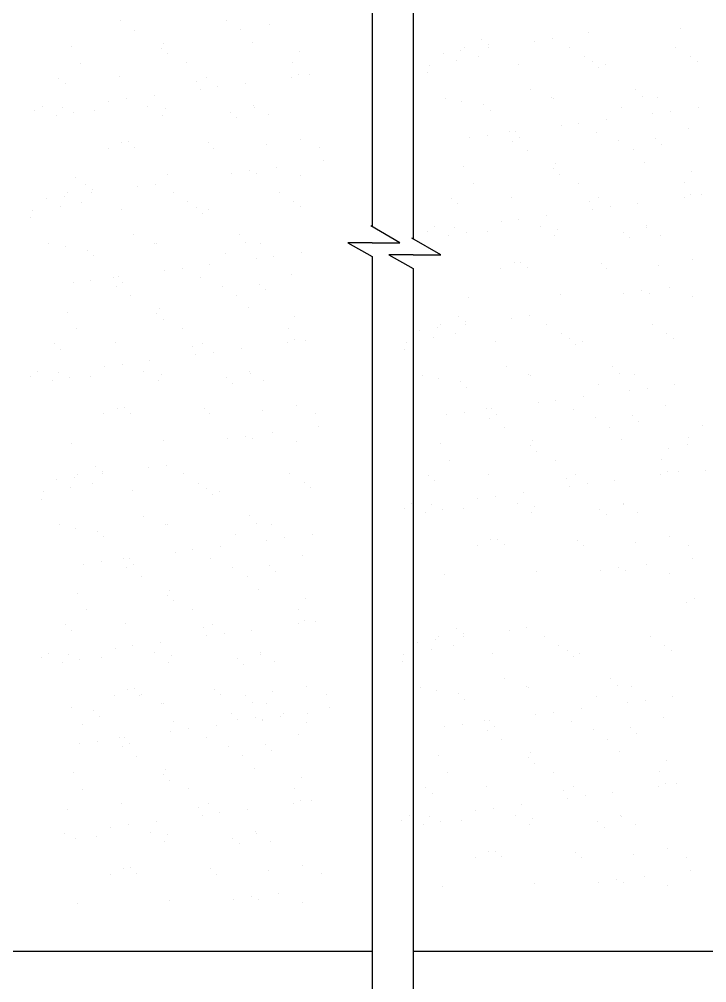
# Model space of a CAD drawing. Extents: x 109 to 4309, y -673 to 2245.
# Drawn here: x 2866 to 3270, y 33 to 600 of the extents above; entities that cross this region are included whole.
import ezdxf

# ---------------------------------------------------------------- set-up
doc = ezdxf.new("R2010")
doc.units = 0
doc.header["$MEASUREMENT"] = 0
doc.layers.get('0').update_dxf_attribs({"linetype": 'CONTINUOUS'})
for name, color, linetype in [('LEVEL', 2, 'CONTINUOUS'), ('STAIR', 140, 'CONTINUOUS'), ('TREE', 3, 'CONTINUOUS')]:
    doc.layers.add(name, color=color, linetype=linetype)

msp = doc.modelspace()

# ---------------------------------------------------------------- linework, layer by layer
msp.add_line((2862.82, 51.74), (3062.82, 51.74))
msp.add_line((2862.82, 51.74), (3062.82, 51.74))
at = {"layer": 'LEVEL'}
for p, q in [((399.12, 51.74), (3073.16, 51.74)), ((3097.35, 51.74), (3674.32, 51.74)), ((3097.35, 51.74), (3662.82, 51.74))]:
    msp.add_line(p, q, dxfattribs=at)
at = {"layer": 'STAIR', "linetype": 'CONTINUOUS'}
for p, q in [((3073.16, 1146.65), (3073.16, 477.8)), ((3097.35, 1139.57), (3097.35, 470.73)), ((3089.41, 468.39), (3072.36, 478.26)), ((3113.6, 461.31), (3096.55, 471.19)), ((3073.16, 468.39), (3058.84, 468.39)), ((3058.84, 468.39), (3073.16, 460.29)), ((3073.16, 468.39), (3089.41, 468.39)), ((3073.16, 460.29), (3073.16, -213.71)), ((3097.35, 461.31), (3083.04, 461.31)), ((3083.04, 461.31), (3097.35, 453.22)), ((3097.35, 461.31), (3113.6, 461.31)), ((3097.35, 453.22), (3097.35, -220.79))]:
    msp.add_line(p, q, dxfattribs=at)
at = {"layer": 'TREE', "linetype": 'CONTINUOUS'}
for p, q in [((2925.12, 598.92), (2925.12, 598.92)), ((2987.41, 599.04), (2987.41, 599.04)), ((3012.78, 597.01), (3012.78, 597.01)), ((2933.56, 593.55), (2933.56, 593.55)), ((2995.84, 593.66), (2995.84, 593.66)), ((3200.44, 592.26), (3200.44, 592.26)), ((3254.46, 594.21), (3254.46, 594.21)), ((2950.3, 585.7), (2950.3, 585.7)), ((3002.66, 586.37), (3002.66, 586.37)), ((3137.74, 588.01), (3137.74, 588.01)), ((3141.81, 585.06), (3141.81, 585.06)), ((3168.73, 586.99), (3168.73, 586.99)), ((3179.14, 588.36), (3179.14, 588.36)), ((2896.29, 583.76), (2896.29, 583.76)), ((2948.97, 582.84), (2948.97, 582.84)), ((2952.65, 579.46), (2952.65, 579.46)), ((3030.18, 581.07), (3030.18, 581.07)), ((3114.89, 579.9), (3114.89, 579.9)), ((3125.3, 581.27), (3125.3, 581.27)), ((3127.26, 583.29), (3127.26, 583.29)), ((3141.56, 583.41), (3141.56, 583.41)), ((3189.54, 583.41), (3189.54, 583.41)), ((3251.83, 583.52), (3251.83, 583.52)), ((3260.26, 578.15), (3260.26, 578.15)), ((2901.64, 574.09), (2901.64, 574.09)), ((2963.92, 574.21), (2963.92, 574.21)), ((3026.2, 574.32), (3026.2, 574.32)), ((3106.8, 572.83), (3106.8, 572.83)), ((3122.92, 575.5), (3122.92, 575.5)), ((3135.69, 577.92), (3135.69, 577.92)), ((3159.16, 573.5), (3159.16, 573.5)), ((3197.98, 578.03), (3197.98, 578.03)), ((3202.95, 574.81), (3202.95, 574.81)), ((3210.32, 573.25), (3210.32, 573.25)), ((3264.34, 575.2), (3264.34, 575.2)), ((3029.7, 567.62), (3029.7, 567.62)), ((3036.26, 567.24), (3036.26, 567.24)), ((3105.81, 568.56), (3105.81, 568.56)), ((3206.63, 571.43), (3206.63, 571.43)), ((2888.85, 565.29), (2888.85, 565.29)), ((2892.53, 561.91), (2892.53, 561.91)), ((2924.52, 565.92), (2924.52, 565.92)), ((2970.05, 563.52), (2970.05, 563.52)), ((2975.68, 565.67), (2975.68, 565.67)), ((2998.68, 562.29), (2998.68, 562.29)), ((3025.85, 565.87), (3025.85, 565.87)), ((2972.01, 558.78), (2972.01, 558.78)), ((2982.42, 560.15), (2982.42, 560.15)), ((3166.06, 558.58), (3166.06, 558.58)), ((3228.34, 558.69), (3228.34, 558.69)), ((2918.17, 551.69), (2918.17, 551.69)), ((2928.58, 553.06), (2928.58, 553.06)), ((2944.84, 555.2), (2944.84, 555.2)), ((3116.36, 553.48), (3116.36, 553.48)), ((3125.91, 551.6), (3125.91, 551.6)), ((3178.65, 553.59), (3178.65, 553.59)), ((3179.93, 553.54), (3179.93, 553.54)), ((3232.28, 554.21), (3232.28, 554.21)), ((3240.93, 553.71), (3240.93, 553.71)), ((2874.75, 545.98), (2874.75, 545.98)), ((2878.99, 548.73), (2878.99, 548.73)), ((2891.01, 548.12), (2891.01, 548.12)), ((2897.55, 545.22), (2897.55, 545.22)), ((2909.93, 545.96), (2909.93, 545.96)), ((2941.28, 548.84), (2941.28, 548.84)), ((2951.56, 547.17), (2951.56, 547.17)), ((2989.96, 545.28), (2989.96, 545.28)), ((3003.56, 548.95), (3003.56, 548.95)), ((3003.92, 547.83), (3003.92, 547.83)), ((3138.86, 549.71), (3138.86, 549.71)), ((3142.54, 546.33), (3142.54, 546.33)), ((3220.06, 547.94), (3220.06, 547.94)), ((3238.29, 544.53), (3238.29, 544.53)), ((3248.7, 545.9), (3248.7, 545.9)), ((3264.96, 548.04), (3264.96, 548.04)), ((2887.43, 543.35), (2887.43, 543.35)), ((2949.71, 543.47), (2949.71, 543.47)), ((2993.65, 541.9), (2993.65, 541.9)), ((3011.99, 543.58), (3011.99, 543.58)), ((3194.86, 538.81), (3194.86, 538.81)), ((3211.12, 540.95), (3211.12, 540.95)), ((3154.14, 533.76), (3154.14, 533.76)), ((3157.29, 533.86), (3157.29, 533.86)), ((3184.45, 537.44), (3184.45, 537.44)), ((3205.3, 533.51), (3205.3, 533.51)), ((3259.32, 535.46), (3259.32, 535.46)), ((2925.78, 527.38), (2925.78, 527.38)), ((2929.84, 527.72), (2929.84, 527.72)), ((2976.94, 527.14), (2976.94, 527.14)), ((3030.96, 529.08), (3030.96, 529.08)), ((3130.62, 530.35), (3130.62, 530.35)), ((3141.03, 531.72), (3141.03, 531.72)), ((3156, 528.23), (3156, 528.23)), ((3159.94, 530.38), (3159.94, 530.38)), ((3218.29, 528.34), (3218.29, 528.34)), ((3239.97, 529.7), (3239.97, 529.7)), ((2917.79, 524.01), (2917.79, 524.01)), ((2933.52, 524.34), (2933.52, 524.34)), ((2980.07, 524.12), (2980.07, 524.12)), ((3011.05, 525.95), (3011.05, 525.95)), ((3042.35, 524.24), (3042.35, 524.24)), ((3164.44, 522.85), (3164.44, 522.85)), ((3226.72, 522.97), (3226.72, 522.97)), ((3243.66, 526.32), (3243.66, 526.32)), ((3044.29, 516.51), (3044.29, 516.51)), ((3000.86, 510.8), (3000.86, 510.8)), ((3017.12, 512.94), (3017.12, 512.94)), ((3127.17, 513.06), (3127.17, 513.06)), ((3179.85, 512.14), (3179.85, 512.14)), ((3181.19, 515.01), (3181.19, 515.01)), ((3233.54, 515.68), (3233.54, 515.68)), ((3261.06, 510.38), (3261.06, 510.38)), ((2898.81, 506.68), (2898.81, 506.68)), ((2952.82, 508.63), (2952.82, 508.63)), ((2990.45, 509.43), (2990.45, 509.43)), ((3005.18, 509.3), (3005.18, 509.3)), ((3030.95, 507.71), (3030.95, 507.71)), ((3183.54, 508.77), (3183.54, 508.77)), ((2904.37, 502.43), (2904.37, 502.43)), ((2908.45, 499.48), (2908.45, 499.48)), ((2935.37, 501.41), (2935.37, 501.41)), ((2945.78, 502.78), (2945.78, 502.78)), ((3132.52, 503.4), (3132.52, 503.4)), ((3194.8, 503.51), (3194.8, 503.51)), ((3257.08, 503.62), (3257.08, 503.62)), ((2881.53, 494.32), (2881.53, 494.32)), ((2891.94, 495.69), (2891.94, 495.69)), ((2893.9, 497.72), (2893.9, 497.72)), ((2908.2, 497.83), (2908.2, 497.83)), ((2956.18, 497.83), (2956.18, 497.83)), ((3018.46, 497.94), (3018.46, 497.94)), ((3119.73, 494.59), (3119.73, 494.59)), ((3155.4, 495.22), (3155.4, 495.22)), ((3206.56, 494.98), (3206.56, 494.98)), ((3256.73, 495.17), (3256.73, 495.17)), ((3260.58, 496.92), (3260.58, 496.92)), ((3267.14, 496.54), (3267.14, 496.54)), ((2889.55, 489.92), (2889.55, 489.92)), ((2902.33, 492.34), (2902.33, 492.34)), ((2925.79, 487.92), (2925.79, 487.92)), ((2964.61, 492.46), (2964.61, 492.46)), ((2969.58, 489.23), (2969.58, 489.23)), ((2976.95, 487.67), (2976.95, 487.67)), ((3026.9, 492.57), (3026.9, 492.57)), ((3030.97, 489.62), (3030.97, 489.62)), ((3123.41, 491.21), (3123.41, 491.21)), ((3200.93, 492.82), (3200.93, 492.82)), ((3202.89, 488.09), (3202.89, 488.09)), ((3213.3, 489.46), (3213.3, 489.46)), ((3229.56, 491.6), (3229.56, 491.6)), ((2872.45, 482.98), (2872.45, 482.98)), ((2873.44, 487.25), (2873.44, 487.25)), ((2973.27, 485.85), (2973.27, 485.85)), ((3159.47, 482.37), (3159.47, 482.37)), ((3175.73, 484.51), (3175.73, 484.51)), ((3109.87, 478.03), (3109.87, 478.03)), ((3121.89, 477.42), (3121.89, 477.42)), ((3149.06, 481), (3149.06, 481)), ((3172.16, 478.14), (3172.16, 478.14)), ((3182.45, 476.47), (3182.45, 476.47)), ((3234.44, 478.26), (3234.44, 478.26)), ((3234.8, 477.14), (3234.8, 477.14)), ((2932.69, 473), (2932.69, 473)), ((2994.98, 473.11), (2994.98, 473.11)), ((3105.63, 475.28), (3105.63, 475.28)), ((3118.31, 472.66), (3118.31, 472.66)), ((3128.43, 474.52), (3128.43, 474.52)), ((3140.81, 475.27), (3140.81, 475.27)), ((3180.59, 472.77), (3180.59, 472.77)), ((3220.84, 474.58), (3220.84, 474.58)), ((3224.53, 471.2), (3224.53, 471.2)), ((3242.87, 472.88), (3242.87, 472.88)), ((2883, 467.9), (2883, 467.9)), ((2892.54, 466.02), (2892.54, 466.02)), ((2945.28, 468.01), (2945.28, 468.01)), ((2946.56, 467.97), (2946.56, 467.97)), ((2998.91, 468.63), (2998.91, 468.63)), ((3007.57, 468.13), (3007.57, 468.13)), ((2905.49, 464.13), (2905.49, 464.13)), ((2909.18, 460.75), (2909.18, 460.75)), ((2986.7, 462.36), (2986.7, 462.36)), ((3015.33, 460.32), (3015.33, 460.32)), ((3031.59, 462.46), (3031.59, 462.46)), ((2977.76, 455.37), (2977.76, 455.37)), ((3004.92, 458.95), (3004.92, 458.95)), ((3156.66, 456.69), (3156.66, 456.69)), ((3160.72, 457.03), (3160.72, 457.03)), ((3164.41, 453.65), (3164.41, 453.65)), ((3207.82, 456.44), (3207.82, 456.44)), ((3241.93, 455.26), (3241.93, 455.26)), ((3261.84, 458.39), (3261.84, 458.39)), ((2920.78, 448.18), (2920.78, 448.18)), ((2923.92, 448.29), (2923.92, 448.29)), ((2951.09, 451.86), (2951.09, 451.86)), ((2961.5, 453.23), (2961.5, 453.23)), ((2971.94, 447.94), (2971.94, 447.94)), ((3025.96, 449.88), (3025.96, 449.88)), ((3148.67, 453.32), (3148.67, 453.32)), ((3210.95, 453.43), (3210.95, 453.43)), ((2897.25, 444.77), (2897.25, 444.77)), ((2907.66, 446.14), (2907.66, 446.14)), ((2922.64, 442.65), (2922.64, 442.65)), ((2926.58, 444.81), (2926.58, 444.81)), ((2984.92, 442.76), (2984.92, 442.76)), ((3006.61, 444.12), (3006.61, 444.12)), ((3248, 442.24), (3248, 442.24)), ((2931.07, 437.27), (2931.07, 437.27)), ((2993.36, 437.39), (2993.36, 437.39)), ((3010.29, 440.74), (3010.29, 440.74)), ((3183.71, 437.93), (3183.71, 437.93)), ((3221.33, 438.73), (3221.33, 438.73)), ((3231.74, 440.1), (3231.74, 440.1)), ((3236.06, 438.6), (3236.06, 438.6)), ((3261.83, 437.02), (3261.83, 437.02)), ((3129.69, 435.99), (3129.69, 435.99)), ((2893.8, 427.48), (2893.8, 427.48)), ((2946.49, 426.56), (2946.49, 426.56)), ((2947.82, 429.43), (2947.82, 429.43)), ((3000.17, 430.1), (3000.17, 430.1)), ((3165.49, 425.39), (3165.49, 425.39)), ((2950.17, 423.19), (2950.17, 423.19)), ((3027.69, 424.8), (3027.69, 424.8)), ((3113.61, 420.33), (3113.61, 420.33)), ((3124.08, 425.04), (3124.08, 425.04)), ((3127.91, 420.44), (3127.91, 420.44)), ((3128.16, 422.09), (3128.16, 422.09)), ((3155.08, 424.02), (3155.08, 424.02)), ((3175.89, 420.44), (3175.89, 420.44)), ((3238.17, 420.55), (3238.17, 420.55)), ((2899.15, 417.82), (2899.15, 417.82)), ((2961.44, 417.93), (2961.44, 417.93)), ((3023.72, 418.04), (3023.72, 418.04)), ((3101.24, 416.93), (3101.24, 416.93)), ((3111.65, 418.3), (3111.65, 418.3)), ((3122.04, 414.95), (3122.04, 414.95)), ((3184.32, 415.07), (3184.32, 415.07)), ((3246.61, 415.18), (3246.61, 415.18)), ((2886.36, 409.01), (2886.36, 409.01)), ((2922.04, 409.64), (2922.04, 409.64)), ((2973.2, 409.4), (2973.2, 409.4)), ((3023.36, 409.59), (3023.36, 409.59)), ((3027.22, 411.34), (3027.22, 411.34)), ((3033.77, 410.96), (3033.77, 410.96)), ((3093.15, 409.86), (3093.15, 409.86)), ((3109.26, 412.53), (3109.26, 412.53)), ((3145.5, 410.53), (3145.5, 410.53)), ((3189.29, 411.84), (3189.29, 411.84)), ((3192.98, 408.47), (3192.98, 408.47)), ((3196.66, 410.28), (3196.66, 410.28)), ((3250.68, 412.23), (3250.68, 412.23)), ((2890.05, 405.63), (2890.05, 405.63)), ((2967.57, 407.24), (2967.57, 407.24)), ((2969.53, 402.51), (2969.53, 402.51)), ((2979.94, 403.88), (2979.94, 403.88)), ((2996.2, 406.02), (2996.2, 406.02)), ((3092.16, 405.59), (3092.16, 405.59)), ((2926.1, 396.79), (2926.1, 396.79)), ((2942.36, 398.93), (2942.36, 398.93)), ((2876.51, 392.45), (2876.51, 392.45)), ((2888.53, 391.84), (2888.53, 391.84)), ((2915.69, 395.42), (2915.69, 395.42)), ((2938.79, 392.57), (2938.79, 392.57)), ((3001.08, 392.68), (3001.08, 392.68)), ((3001.43, 391.56), (3001.43, 391.56)), ((3152.4, 395.61), (3152.4, 395.61)), ((3214.68, 395.73), (3214.68, 395.73)), ((3218.62, 391.24), (3218.62, 391.24)), ((2872.27, 389.7), (2872.27, 389.7)), ((2884.94, 387.08), (2884.94, 387.08)), ((2895.06, 388.95), (2895.06, 388.95)), ((2907.45, 389.69), (2907.45, 389.69)), ((2947.23, 387.19), (2947.23, 387.19)), ((2949.08, 390.89), (2949.08, 390.89)), ((2987.48, 389), (2987.48, 389)), ((2991.16, 385.62), (2991.16, 385.62)), ((3009.51, 387.31), (3009.51, 387.31)), ((3102.71, 390.51), (3102.71, 390.51)), ((3112.25, 388.63), (3112.25, 388.63)), ((3125.2, 386.74), (3125.2, 386.74)), ((3164.99, 390.63), (3164.99, 390.63)), ((3166.27, 390.58), (3166.27, 390.58)), ((3227.28, 390.74), (3227.28, 390.74)), ((3128.89, 383.36), (3128.89, 383.36)), ((3206.41, 384.97), (3206.41, 384.97)), ((3224.63, 381.56), (3224.63, 381.56)), ((3235.04, 382.93), (3235.04, 382.93)), ((3251.3, 385.07), (3251.3, 385.07)), ((3170.8, 374.47), (3170.8, 374.47)), ((3181.21, 375.84), (3181.21, 375.84)), ((3197.47, 377.99), (3197.47, 377.99)), ((2923.3, 371.11), (2923.3, 371.11)), ((2927.36, 371.45), (2927.36, 371.45)), ((2974.46, 370.86), (2974.46, 370.86)), ((3008.56, 369.68), (3008.56, 369.68)), ((3028.48, 372.81), (3028.48, 372.81)), ((3127.37, 368.76), (3127.37, 368.76)), ((3140.49, 370.79), (3140.49, 370.79)), ((3143.63, 370.9), (3143.63, 370.9)), ((3191.65, 370.55), (3191.65, 370.55)), ((3245.67, 372.49), (3245.67, 372.49)), ((2915.31, 367.74), (2915.31, 367.74)), ((2931.04, 368.07), (2931.04, 368.07)), ((2977.59, 367.85), (2977.59, 367.85)), ((3039.87, 367.96), (3039.87, 367.96)), ((3116.96, 367.39), (3116.96, 367.39)), ((3142.35, 365.26), (3142.35, 365.26)), ((3146.29, 367.42), (3146.29, 367.42)), ((3204.63, 365.37), (3204.63, 365.37)), ((3226.32, 366.73), (3226.32, 366.73)), ((3230, 363.35), (3230, 363.35)), ((3041.8, 360.24), (3041.8, 360.24)), ((3150.78, 359.89), (3150.78, 359.89)), ((3213.07, 360), (3213.07, 360)), ((3267.57, 361.12), (3267.57, 361.12)), ((2950.34, 352.36), (2950.34, 352.36)), ((2987.97, 353.15), (2987.97, 353.15)), ((2998.38, 354.52), (2998.38, 354.52)), ((3002.69, 353.02), (3002.69, 353.02)), ((3014.64, 356.66), (3014.64, 356.66)), ((3028.47, 351.44), (3028.47, 351.44)), ((3167.53, 352.04), (3167.53, 352.04)), ((3219.88, 352.71), (3219.88, 352.71)), ((3259.48, 354.05), (3259.48, 354.05)), ((2896.32, 350.41), (2896.32, 350.41)), ((3113.51, 350.09), (3113.51, 350.09)), ((3166.19, 349.18), (3166.19, 349.18)), ((3169.88, 345.8), (3169.88, 345.8)), ((3247.4, 347.41), (3247.4, 347.41)), ((3258.49, 349.78), (3258.49, 349.78)), ((3118.86, 340.43), (3118.86, 340.43)), ((3181.15, 340.54), (3181.15, 340.54)), ((3243.43, 340.66), (3243.43, 340.66)), ((2910.58, 336.99), (2910.58, 336.99)), ((2941.57, 335.96), (2941.57, 335.96)), ((2951.98, 337.33), (2951.98, 337.33)), ((3269.04, 334.7), (3269.04, 334.7)), ((2887.74, 328.87), (2887.74, 328.87)), ((2898.15, 330.24), (2898.15, 330.24)), ((2900.1, 332.27), (2900.1, 332.27)), ((2914.41, 332.39), (2914.41, 332.39)), ((2914.65, 334.03), (2914.65, 334.03)), ((2962.39, 332.38), (2962.39, 332.38)), ((3024.67, 332.49), (3024.67, 332.49)), ((3106.07, 331.62), (3106.07, 331.62)), ((3141.75, 332.26), (3141.75, 332.26)), ((3187.28, 329.85), (3187.28, 329.85)), ((3192.91, 332.01), (3192.91, 332.01)), ((3243.07, 332.21), (3243.07, 332.21)), ((3246.93, 333.96), (3246.93, 333.96)), ((3253.48, 333.58), (3253.48, 333.58)), ((2895.76, 324.47), (2895.76, 324.47)), ((2908.54, 326.9), (2908.54, 326.9)), ((2970.82, 327.01), (2970.82, 327.01)), ((2975.79, 323.78), (2975.79, 323.78)), ((3033.1, 327.12), (3033.1, 327.12)), ((3037.18, 324.17), (3037.18, 324.17)), ((3109.76, 328.25), (3109.76, 328.25)), ((3189.24, 325.12), (3189.24, 325.12)), ((3199.65, 326.49), (3199.65, 326.49)), ((3215.91, 328.63), (3215.91, 328.63)), ((2878.66, 317.53), (2878.66, 317.53)), ((2879.65, 321.8), (2879.65, 321.8)), ((2932, 322.47), (2932, 322.47)), ((2979.47, 320.41), (2979.47, 320.41)), ((2983.16, 322.22), (2983.16, 322.22)), ((3135.4, 318.03), (3135.4, 318.03)), ((3145.81, 319.4), (3145.81, 319.4)), ((3162.07, 321.54), (3162.07, 321.54)), ((3091.98, 312.31), (3091.98, 312.31)), ((3096.22, 315.06), (3096.22, 315.06)), ((3108.24, 314.45), (3108.24, 314.45)), ((3127.16, 312.3), (3127.16, 312.3)), ((3158.5, 315.18), (3158.5, 315.18)), ((3168.79, 313.5), (3168.79, 313.5)), ((3220.79, 315.29), (3220.79, 315.29)), ((3221.14, 314.17), (3221.14, 314.17)), ((2938.9, 307.55), (2938.9, 307.55)), ((3001.18, 307.67), (3001.18, 307.67)), ((3104.65, 309.69), (3104.65, 309.69)), ((3114.77, 311.56), (3114.77, 311.56)), ((3166.94, 309.8), (3166.94, 309.8)), ((3207.19, 311.61), (3207.19, 311.61)), ((3210.87, 308.24), (3210.87, 308.24)), ((3229.22, 309.92), (3229.22, 309.92)), ((2889.21, 302.45), (2889.21, 302.45)), ((2898.75, 300.57), (2898.75, 300.57)), ((2951.49, 302.57), (2951.49, 302.57)), ((2952.77, 302.52), (2952.77, 302.52)), ((3005.12, 303.19), (3005.12, 303.19)), ((3013.77, 302.68), (3013.77, 302.68)), ((2911.7, 298.68), (2911.7, 298.68)), ((2915.39, 295.3), (2915.39, 295.3)), ((2992.91, 296.91), (2992.91, 296.91)), ((3021.54, 294.87), (3021.54, 294.87)), ((3037.8, 297.01), (3037.8, 297.01)), ((3248.19, 295.42), (3248.19, 295.42)), ((2983.96, 289.93), (2983.96, 289.93)), ((3011.13, 293.5), (3011.13, 293.5)), ((3135.02, 290.35), (3135.02, 290.35)), ((3143.01, 293.72), (3143.01, 293.72)), ((3147.06, 294.06), (3147.06, 294.06)), ((3150.75, 290.68), (3150.75, 290.68)), ((3194.17, 293.47), (3194.17, 293.47)), ((3197.3, 290.46), (3197.3, 290.46)), ((3228.27, 292.29), (3228.27, 292.29)), ((3259.58, 290.57), (3259.58, 290.57)), ((2957.29, 286.41), (2957.29, 286.41)), ((2967.7, 287.79), (2967.7, 287.79)), ((3032.16, 284.43), (3032.16, 284.43)), ((2903.46, 279.33), (2903.46, 279.33)), ((2913.87, 280.7), (2913.87, 280.7)), ((2926.98, 282.73), (2926.98, 282.73)), ((2930.13, 282.84), (2930.13, 282.84)), ((2932.79, 279.36), (2932.79, 279.36)), ((2978.15, 282.49), (2978.15, 282.49)), ((3012.81, 278.67), (3012.81, 278.67)), ((3234.35, 279.27), (3234.35, 279.27)), ((3261.51, 282.85), (3261.51, 282.85)), ((2928.85, 277.2), (2928.85, 277.2)), ((2991.13, 277.31), (2991.13, 277.31)), ((3016.5, 275.29), (3016.5, 275.29)), ((3116.03, 273.02), (3116.03, 273.02)), ((3170.05, 274.97), (3170.05, 274.97)), ((3207.68, 275.76), (3207.68, 275.76)), ((3218.09, 277.13), (3218.09, 277.13)), ((3222.4, 275.64), (3222.4, 275.64)), ((3248.18, 274.05), (3248.18, 274.05)), ((2937.28, 271.83), (2937.28, 271.83)), ((2999.56, 271.94), (2999.56, 271.94)), ((2900.01, 262.04), (2900.01, 262.04)), ((2952.69, 261.12), (2952.69, 261.12)), ((2954.03, 263.98), (2954.03, 263.98)), ((3006.38, 264.65), (3006.38, 264.65)), ((2956.38, 257.74), (2956.38, 257.74)), ((3033.9, 259.35), (3033.9, 259.35)), ((3258.31, 256.5), (3258.31, 256.5)), ((3262.55, 259.25), (3262.55, 259.25)), ((2905.36, 252.37), (2905.36, 252.37)), ((2967.64, 252.48), (2967.64, 252.48)), ((3029.93, 252.6), (3029.93, 252.6)), ((2928.24, 244.2), (2928.24, 244.2)), ((2979.41, 243.95), (2979.41, 243.95)), ((3029.57, 244.15), (3029.57, 244.15)), ((3033.42, 245.9), (3033.42, 245.9)), ((3039.98, 245.52), (3039.98, 245.52)), ((2892.57, 243.56), (2892.57, 243.56)), ((2896.26, 240.19), (2896.26, 240.19)), ((2973.78, 241.8), (2973.78, 241.8)), ((2986.14, 238.43), (2986.14, 238.43)), ((3002.4, 240.57), (3002.4, 240.57)), ((3122.84, 241.48), (3122.84, 241.48)), ((3126.92, 238.53), (3126.92, 238.53)), ((3153.83, 240.46), (3153.83, 240.46)), ((3164.24, 241.83), (3164.24, 241.83)), ((2948.57, 233.48), (2948.57, 233.48)), ((2975.73, 237.06), (2975.73, 237.06)), ((3100, 233.37), (3100, 233.37)), ((3110.41, 234.74), (3110.41, 234.74)), ((3112.36, 236.77), (3112.36, 236.77)), ((3126.67, 236.88), (3126.67, 236.88)), ((3174.65, 236.88), (3174.65, 236.88)), ((3236.93, 236.99), (3236.93, 236.99)), ((2882.72, 227), (2882.72, 227)), ((2921.9, 229.97), (2921.9, 229.97)), ((2932.31, 231.34), (2932.31, 231.34)), ((2945, 227.12), (2945, 227.12)), ((3007.28, 227.23), (3007.28, 227.23)), ((3108.02, 228.97), (3108.02, 228.97)), ((3120.8, 231.39), (3120.8, 231.39)), ((3144.26, 226.97), (3144.26, 226.97)), ((3183.08, 231.51), (3183.08, 231.51)), ((3188.05, 228.28), (3188.05, 228.28)), ((3195.42, 226.72), (3195.42, 226.72)), ((3245.36, 231.62), (3245.36, 231.62)), ((3249.44, 228.67), (3249.44, 228.67)), ((2878.47, 224.25), (2878.47, 224.25)), ((2891.15, 221.63), (2891.15, 221.63)), ((2894.73, 226.4), (2894.73, 226.4)), ((2901.27, 223.5), (2901.27, 223.5)), ((2913.66, 224.24), (2913.66, 224.24)), ((2953.43, 221.75), (2953.43, 221.75)), ((2955.29, 225.44), (2955.29, 225.44)), ((2993.68, 223.55), (2993.68, 223.55)), ((3007.64, 226.11), (3007.64, 226.11)), ((3015.72, 221.86), (3015.72, 221.86)), ((3090.92, 222.03), (3090.92, 222.03)), ((3091.91, 226.3), (3091.91, 226.3)), ((3191.74, 224.9), (3191.74, 224.9)), ((2997.37, 220.18), (2997.37, 220.18)), ((3151.16, 212.05), (3151.16, 212.05)), ((3213.44, 212.16), (3213.44, 212.16)), ((2929.5, 205.66), (2929.5, 205.66)), ((2933.56, 206), (2933.56, 206)), ((2980.67, 205.41), (2980.67, 205.41)), ((3014.77, 204.23), (3014.77, 204.23)), ((3034.68, 207.36), (3034.68, 207.36)), ((3101.47, 206.95), (3101.47, 206.95)), ((3111.01, 205.07), (3111.01, 205.07)), ((3163.75, 207.07), (3163.75, 207.07)), ((3165.03, 207.02), (3165.03, 207.02)), ((3217.38, 207.68), (3217.38, 207.68)), ((3226.03, 207.18), (3226.03, 207.18)), ((2921.51, 202.29), (2921.51, 202.29)), ((2936.42, 202.13), (2936.42, 202.13)), ((2937.25, 202.62), (2937.25, 202.62)), ((2983.8, 202.4), (2983.8, 202.4)), ((2998.7, 202.24), (2998.7, 202.24)), ((3046.08, 202.52), (3046.08, 202.52)), ((3123.96, 203.18), (3123.96, 203.18)), ((3127.65, 199.8), (3127.65, 199.8)), ((3205.17, 201.41), (3205.17, 201.41)), ((3233.8, 199.37), (3233.8, 199.37)), ((3250.06, 201.51), (3250.06, 201.51)), ((2896.27, 195.15), (2896.27, 195.15)), ((2909.22, 193.26), (2909.22, 193.26)), ((2949.01, 197.14), (2949.01, 197.14)), ((2950.29, 197.09), (2950.29, 197.09)), ((3002.64, 197.76), (3002.64, 197.76)), ((3011.29, 197.26), (3011.29, 197.26)), ((3048.01, 194.79), (3048.01, 194.79)), ((3196.23, 194.42), (3196.23, 194.42)), ((3223.39, 198), (3223.39, 198)), ((2912.9, 189.88), (2912.9, 189.88)), ((2990.43, 191.49), (2990.43, 191.49)), ((2994.17, 187.7), (2994.17, 187.7)), ((3004.58, 189.07), (3004.58, 189.07)), ((3008.65, 188.08), (3008.65, 188.08)), ((3008.9, 187.58), (3008.9, 187.58)), ((3019.06, 189.45), (3019.06, 189.45)), ((3020.84, 191.22), (3020.84, 191.22)), ((3035.32, 191.59), (3035.32, 191.59)), ((3139.25, 187.23), (3139.25, 187.23)), ((3142.39, 187.34), (3142.39, 187.34)), ((3169.56, 190.91), (3169.56, 190.91)), ((3179.97, 192.28), (3179.97, 192.28)), ((3244.43, 188.93), (3244.43, 188.93)), ((2902.53, 184.96), (2902.53, 184.96)), ((2956.55, 186.91), (2956.55, 186.91)), ((2965.22, 182.36), (2965.22, 182.36)), ((2981.48, 184.5), (2981.48, 184.5)), ((3034.68, 185.99), (3034.68, 185.99)), ((3115.72, 183.83), (3115.72, 183.83)), ((3126.13, 185.2), (3126.13, 185.2)), ((3141.11, 181.7), (3141.11, 181.7)), ((3145.05, 183.86), (3145.05, 183.86)), ((3190.41, 186.99), (3190.41, 186.99)), ((3203.39, 181.81), (3203.39, 181.81)), ((3225.08, 183.17), (3225.08, 183.17)), ((2924.5, 177.31), (2924.5, 177.31)), ((2927.65, 177.42), (2927.65, 177.42)), ((2954.81, 180.99), (2954.81, 180.99)), ((2975.66, 177.06), (2975.66, 177.06)), ((3029.68, 179.01), (3029.68, 179.01)), ((3149.54, 176.33), (3149.54, 176.33)), ((3211.83, 176.44), (3211.83, 176.44)), ((3228.76, 179.79), (3228.76, 179.79)), ((2900.98, 173.9), (2900.98, 173.9)), ((2911.39, 175.27), (2911.39, 175.27)), ((2926.36, 171.78), (2926.36, 171.78)), ((2930.3, 173.94), (2930.3, 173.94)), ((2988.65, 171.89), (2988.65, 171.89)), ((3010.33, 173.25), (3010.33, 173.25)), ((2934.8, 166.4), (2934.8, 166.4)), ((2997.08, 166.52), (2997.08, 166.52)), ((3014.02, 169.87), (3014.02, 169.87)), ((3112.27, 166.53), (3112.27, 166.53)), ((3164.95, 165.62), (3164.95, 165.62)), ((3166.29, 168.48), (3166.29, 168.48)), ((3218.64, 169.15), (3218.64, 169.15)), ((3003.9, 159.23), (3003.9, 159.23)), ((3168.64, 162.24), (3168.64, 162.24)), ((3246.16, 163.85), (3246.16, 163.85)), ((2897.53, 156.61), (2897.53, 156.61)), ((2950.21, 155.69), (2950.21, 155.69)), ((2951.55, 158.56), (2951.55, 158.56)), ((3031.42, 153.93), (3031.42, 153.93)), ((3117.62, 156.87), (3117.62, 156.87)), ((3179.9, 156.98), (3179.9, 156.98)), ((3242.19, 157.1), (3242.19, 157.1)), ((2953.9, 152.32), (2953.9, 152.32)), ((3104.83, 148.06), (3104.83, 148.06)), ((3140.51, 148.7), (3140.51, 148.7)), ((3191.67, 148.45), (3191.67, 148.45)), ((3241.83, 148.65), (3241.83, 148.65)), ((3245.69, 150.4), (3245.69, 150.4)), ((3252.24, 150.02), (3252.24, 150.02)), ((2902.88, 146.95), (2902.88, 146.95)), ((2965.16, 147.06), (2965.16, 147.06)), ((3027.44, 147.17), (3027.44, 147.17)), ((3108.52, 144.68), (3108.52, 144.68)), ((3186.04, 146.29), (3186.04, 146.29)), ((3198.41, 142.93), (3198.41, 142.93)), ((3214.67, 145.07), (3214.67, 145.07)), ((2925.76, 138.77), (2925.76, 138.77)), ((2971.3, 136.37), (2971.3, 136.37)), ((2976.92, 138.53), (2976.92, 138.53)), ((3027.09, 138.72), (3027.09, 138.72)), ((3030.94, 140.47), (3030.94, 140.47)), ((3037.5, 140.09), (3037.5, 140.09)), ((3160.83, 137.98), (3160.83, 137.98)), ((3188, 141.56), (3188, 141.56)), ((2893.77, 134.76), (2893.77, 134.76)), ((2973.25, 131.64), (2973.25, 131.64)), ((2983.66, 133.01), (2983.66, 133.01)), ((2999.92, 135.15), (2999.92, 135.15)), ((3094.98, 131.5), (3094.98, 131.5)), ((3106.99, 130.89), (3106.99, 130.89)), ((3134.16, 134.47), (3134.16, 134.47)), ((3144.57, 135.84), (3144.57, 135.84)), ((3157.26, 131.62), (3157.26, 131.62)), ((3219.54, 131.73), (3219.54, 131.73)), ((3219.9, 130.61), (3219.9, 130.61)), ((2929.83, 125.92), (2929.83, 125.92)), ((2946.09, 128.06), (2946.09, 128.06)), ((3090.73, 128.75), (3090.73, 128.75)), ((3103.41, 126.13), (3103.41, 126.13)), ((3113.53, 128), (3113.53, 128)), ((3125.92, 128.74), (3125.92, 128.74)), ((3165.69, 126.24), (3165.69, 126.24)), ((3167.55, 129.94), (3167.55, 129.94)), ((3205.95, 128.05), (3205.95, 128.05)), ((3227.98, 126.36), (3227.98, 126.36)), ((2892.25, 120.97), (2892.25, 120.97)), ((2919.42, 124.55), (2919.42, 124.55)), ((2942.52, 121.7), (2942.52, 121.7)), ((2952.81, 120.02), (2952.81, 120.02)), ((3004.8, 121.81), (3004.8, 121.81)), ((3005.16, 120.69), (3005.16, 120.69)), ((3209.63, 124.68), (3209.63, 124.68)), ((2898.79, 118.08), (2898.79, 118.08)), ((2911.17, 118.82), (2911.17, 118.82)), ((2950.95, 116.32), (2950.95, 116.32)), ((2991.2, 118.13), (2991.2, 118.13)), ((2994.89, 114.75), (2994.89, 114.75)), ((3013.23, 116.44), (3013.23, 116.44)), ((3141.77, 110.16), (3141.77, 110.16)), ((3145.82, 110.5), (3145.82, 110.5)), ((3192.93, 109.91), (3192.93, 109.91)), ((3227.03, 108.73), (3227.03, 108.73)), ((3246.95, 111.86), (3246.95, 111.86)), ((3133.77, 106.79), (3133.77, 106.79)), ((3149.51, 107.12), (3149.51, 107.12)), ((3196.06, 106.9), (3196.06, 106.9)), ((3258.34, 107.01), (3258.34, 107.01)), ((2919.03, 96.87), (2919.03, 96.87)), ((2927.02, 100.24), (2927.02, 100.24)), ((2931.08, 100.58), (2931.08, 100.58)), ((2934.77, 97.2), (2934.77, 97.2)), ((2978.18, 99.99), (2978.18, 99.99)), ((2981.31, 96.98), (2981.31, 96.98)), ((3012.29, 98.81), (3012.29, 98.81)), ((3032.2, 101.94), (3032.2, 101.94)), ((3043.6, 97.09), (3043.6, 97.09)), ((3260.27, 99.29), (3260.27, 99.29)), ((3168.81, 91.41), (3168.81, 91.41)), ((3206.44, 92.2), (3206.44, 92.2)), ((3216.85, 93.57), (3216.85, 93.57)), ((3221.16, 92.08), (3221.16, 92.08)), ((3233.11, 95.71), (3233.11, 95.71)), ((3018.36, 85.79), (3018.36, 85.79)), ((3114.79, 89.46), (3114.79, 89.46)), ((3246.94, 90.49), (3246.94, 90.49)), ((2900.05, 79.54), (2900.05, 79.54)), ((2954.07, 81.49), (2954.07, 81.49)), ((2991.69, 82.28), (2991.69, 82.28)), ((3002.1, 83.65), (3002.1, 83.65)), ((3006.42, 82.15), (3006.42, 82.15)), ((3032.19, 80.57), (3032.19, 80.57))]:
    msp.add_line(p, q, dxfattribs=at)

doc.saveas('drawing.dxf')
